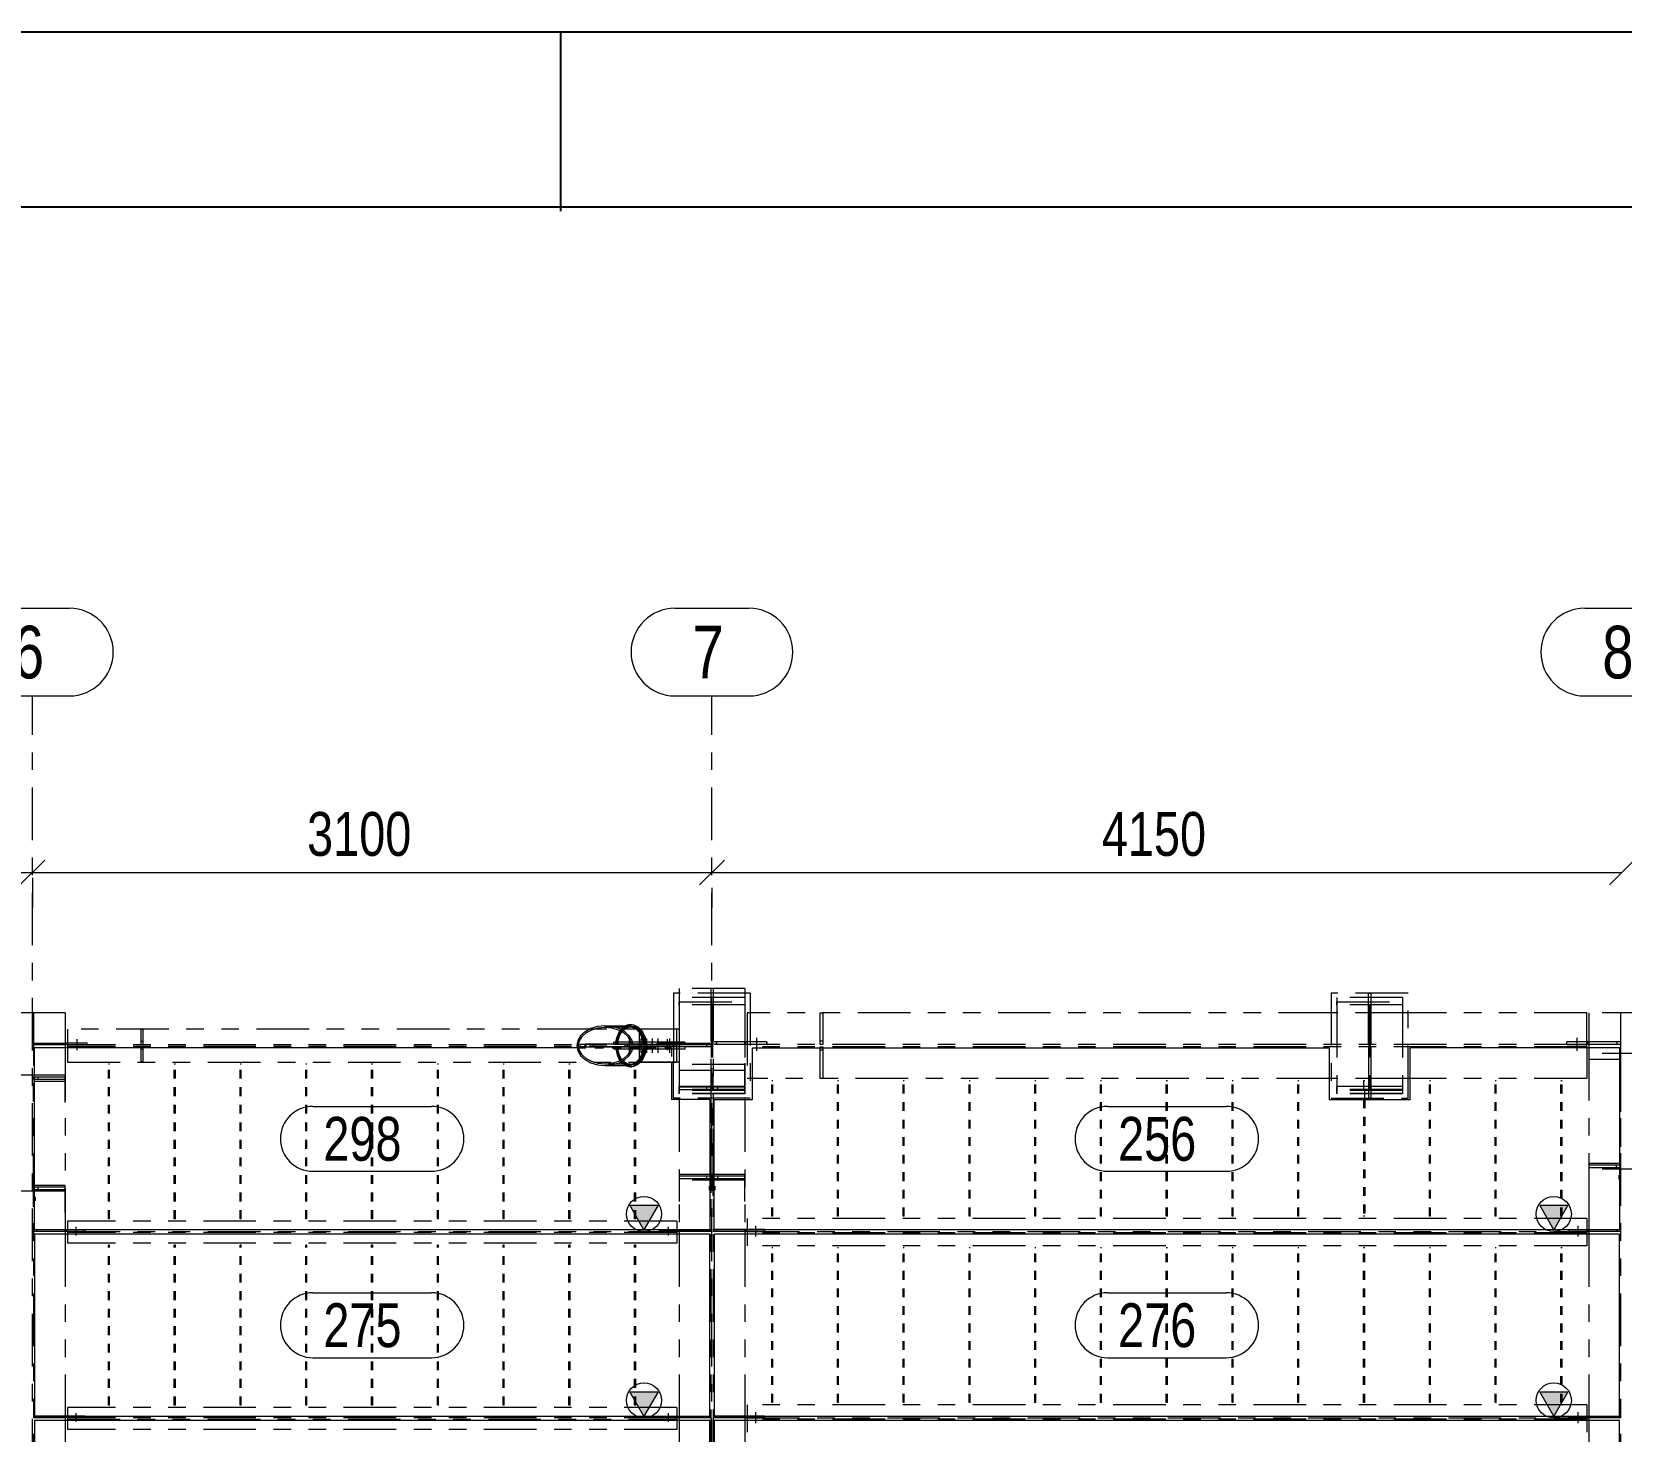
# Model space of a CAD drawing. Header units: millimetres. Extents: x 6786 to 7380, y -302 to 118.
# Drawn here: x 7052.7 to 7143.4, y 38.2 to 118 of the extents above; entities that cross this region are included whole.
import ezdxf

# ---------------------------------------------------------------- set-up
doc = ezdxf.new("R2010")
doc.units = ezdxf.units.MM
for name, pattern in [('XKITLINE00', [0]), ('XKITLINE02', [4, 2, -2]), ('XKITLINE03', [6, 3, -1, 1, -1]), ('XKITLINE04', [3, 0.5, -0.5, 0.5, -0.5, 0.5, -0.5]), ('XKITLINE05', [8, 3, -1, 1, -1, 1, -1])]:
    doc.linetypes.add(name, pattern=pattern)
for name, color, linetype, lineweight in [('Bolt', 7, 'Continuous', 0), ('Part', 2, 'Continuous', 0), ('PartMark', 3, 'Continuous', 0), ('S-GRID', 1, 'Continuous', 0), ('Z-DIMENSIONS', 1, 'Continuous', 0)]:
    doc.layers.add(name, color=color, linetype=linetype, lineweight=lineweight)
doc.styles.add('Arial', font='arial.ttf')

msp = doc.modelspace()

# ---------------------------------------------------------------- hatches: boundary and pattern name
at = {"layer": 'Part'}
for points in [[(7086.834, 51.12), (7088.434, 51.12), (7087.634, 49.72)], [(7138.709, 51.12), (7140.309, 51.12), (7139.509, 49.72)], [(7086.834, 40.495), (7088.434, 40.495), (7087.634, 39.095)], [(7138.709, 40.495), (7140.309, 40.495), (7139.509, 39.095)]]:
    msp.add_hatch(color=7, dxfattribs=at).paths.add_polyline_path(points, flags=17)

# ---------------------------------------------------------------- linework, layer by layer
at = {"color": 1, "linetype": 'XKITLINE00'}
msp.add_line((6785.843, 118.016), (7379.843, 118.016), dxfattribs=at)
at = {"color": 0, "linetype": 'XKITLINE00'}
for p, q in [((7082.865, 117.954), (7082.865, 107.792)), ((7369.843, 108.016), (6810.843, 108.016))]:
    msp.add_line(p, q, dxfattribs=at)
at = {"layer": 'Bolt', "color": 6, "linetype": 'XKITLINE02', "lineweight": 0}
for p, q in [((7055.321, 59.958), (7055.321, 60.583)), ((7055.321, 59.958), (7055.321, 60.583)), ((7055.321, 59.958), (7055.321, 60.583)), ((7088.946, 60.583), (7088.946, 59.958)), ((7088.946, 60.583), (7088.946, 59.958)), ((7088.946, 60.583), (7088.946, 59.958)), ((7094.071, 59.92), (7094.071, 60.67)), ((7094.071, 59.92), (7094.071, 60.67)), ((7094.071, 59.92), (7094.071, 60.67)), ((7094.071, 59.92), (7094.071, 60.67)), ((7140.821, 60.67), (7140.821, 59.92)), ((7140.821, 60.67), (7140.821, 59.92)), ((7140.821, 60.67), (7140.821, 59.92)), ((7140.821, 60.67), (7140.821, 59.92)), ((7055.259, 49.395), (7055.259, 49.895)), ((7055.259, 49.395), (7055.259, 49.895)), ((7089.009, 49.895), (7089.009, 49.395)), ((7089.009, 49.895), (7089.009, 49.395)), ((7094.009, 49.333), (7094.009, 49.958)), ((7094.009, 49.333), (7094.009, 49.958)), ((7140.884, 49.958), (7140.884, 49.333)), ((7140.884, 49.958), (7140.884, 49.333)), ((7055.259, 38.77), (7055.259, 39.27)), ((7055.259, 38.77), (7055.259, 39.27)), ((7089.009, 39.27), (7089.009, 38.77)), ((7089.009, 39.27), (7089.009, 38.77)), ((7094.009, 38.708), (7094.009, 39.333)), ((7094.009, 38.708), (7094.009, 39.333)), ((7140.884, 39.333), (7140.884, 38.708)), ((7140.884, 39.333), (7140.884, 38.708))]:
    msp.add_line(p, q, dxfattribs=at)
at = {"layer": 'Bolt', "color": 7, "linetype": 'XKITLINE02', "lineweight": 0}
for p, q in [((7086.792, 60.626), (7086.792, 59.814)), ((7087.45, 60.626), (7087.45, 59.814))]:
    msp.add_line(p, q, dxfattribs=at)
at = {"layer": 'Bolt', "color": 7, "linetype": 'XKITLINE00', "lineweight": 0}
for p, q in [((7087.773, 60.626), (7087.773, 59.814)), ((7088.107, 60.626), (7088.107, 59.814)), ((7088.43, 60.626), (7088.43, 59.814)), ((7089.087, 60.626), (7089.087, 59.814))]:
    msp.add_line(p, q, dxfattribs=at)
at = {"layer": 'Part', "color": 6, "linetype": 'XKITLINE05', "lineweight": 0}
for p, q in [((7093.384, 63.47), (7089.634, 63.47)), ((7089.634, 63.47), (7089.634, 63.22)), ((7091.44, 63.47), (7091.44, 24.47)), ((7091.577, 63.47), (7091.577, 24.47)), ((7093.384, 63.47), (7093.384, 63.22)), ((7093.696, 63.22), (7089.321, 63.22)), ((7089.321, 63.22), (7089.321, 61.158)), ((7089.634, 63.22), (7089.634, 57.22)), ((7093.384, 62.97), (7089.634, 62.97)), ((7089.634, 62.97), (7089.634, 62.72)), ((7089.634, 62.545), (7089.634, 62.72)), ((7089.634, 62.72), (7093.384, 62.72)), ((7089.634, 62.72), (7089.634, 62.545)), ((7093.384, 62.545), (7089.634, 62.545)), ((7089.634, 62.545), (7089.634, 60.42)), ((7091.546, 62.545), (7091.471, 62.545)), ((7091.471, 62.545), (7091.471, 57.662)), ((7091.546, 62.545), (7091.546, 57.662)), ((7093.384, 63.22), (7093.384, 57.22)), ((7093.384, 62.97), (7093.384, 62.72)), ((7093.384, 62.72), (7093.384, 62.545)), ((7093.384, 62.72), (7093.384, 62.545)), ((7093.384, 62.545), (7093.384, 57.895)), ((7093.696, 63.22), (7093.696, 57.22)), ((7126.821, 63.22), (7126.821, 57.22)), ((7131.196, 63.22), (7126.821, 63.22)), ((7130.884, 62.97), (7127.134, 62.97)), ((7127.134, 62.97), (7127.134, 62.72)), ((7127.134, 62.545), (7127.134, 62.72)), ((7127.134, 62.72), (7130.884, 62.72)), ((7127.134, 62.72), (7127.134, 62.545)), ((7130.884, 62.545), (7127.134, 62.545)), ((7127.134, 62.545), (7127.134, 57.895)), ((7128.934, 60.289), (7128.934, 63.22)), ((7128.934, 63.22), (7129.084, 63.22)), ((7129.046, 62.545), (7128.971, 62.545)), ((7128.971, 62.545), (7128.971, 57.662)), ((7129.046, 62.545), (7129.046, 57.662)), ((7129.084, 63.22), (7129.084, 60.289)), ((7130.884, 62.97), (7130.884, 62.72)), ((7130.884, 62.72), (7130.884, 62.545)), ((7130.884, 62.72), (7130.884, 62.545)), ((7130.884, 62.545), (7130.884, 57.895)), ((7131.196, 57.22), (7131.196, 63.22)), ((7054.634, 62.095), (7050.884, 62.095)), ((7052.827, 62.095), (7052.827, 12.095)), ((7054.634, 62.095), (7054.634, 60.095)), ((7093.509, 62.095), (7093.509, 58.345)), ((7093.696, 62.095), (7093.509, 62.095)), ((7126.821, 62.095), (7093.696, 62.095)), ((7097.684, 60.289), (7097.684, 62.095)), ((7097.684, 62.095), (7097.834, 62.095)), ((7097.834, 62.095), (7097.834, 60.289)), ((7131.196, 62.095), (7126.821, 62.095)), ((7129.084, 62.095), (7128.934, 62.095)), ((7141.384, 62.095), (7131.196, 62.095)), ((7141.384, 60.095), (7141.384, 62.095)), ((7145.259, 62.095), (7141.509, 62.095)), ((7141.509, 62.095), (7141.509, 60.095)), ((7143.315, 62.095), (7143.315, 24.47)), ((7054.759, 61.158), (7054.759, 60.095)), ((7084.536, 61.158), (7054.759, 61.158)), ((7058.959, 60.261), (7058.959, 61.158)), ((7058.959, 61.158), (7059.059, 61.158)), ((7059.059, 61.158), (7059.059, 60.261)), ((7084.017, 60.783), (7083.857, 60.511)), ((7083.96, 60.492), (7084.11, 60.745)), ((7084.272, 61.016), (7084.017, 60.783)), ((7084.11, 60.745), (7084.348, 60.963)), ((7084.604, 61.194), (7084.272, 61.016)), ((7084.348, 60.963), (7084.658, 61.129)), ((7089.509, 61.158), (7084.536, 61.158)), ((7084.991, 61.307), (7084.604, 61.194)), ((7084.658, 61.129), (7085.019, 61.234)), ((7085.407, 61.345), (7084.991, 61.307)), ((7085.019, 61.234), (7085.407, 61.27)), ((7085.407, 61.345), (7086.861, 61.345)), ((7085.822, 61.307), (7085.407, 61.345)), ((7085.407, 61.27), (7085.794, 61.234)), ((7086.861, 61.27), (7085.407, 61.27)), ((7085.794, 61.234), (7086.155, 61.129)), ((7086.209, 61.194), (7085.822, 61.307)), ((7086.042, 60.492), (7086.103, 60.741)), ((7086.095, 60.487), (7086.157, 60.741)), ((7086.099, 60.511), (7086.178, 60.783)), ((7086.204, 60.968), (7086.103, 60.741)), ((7086.224, 60.745), (7086.15, 60.492)), ((7086.155, 61.129), (7086.466, 60.963)), ((7086.157, 60.741), (7086.257, 60.968)), ((7086.178, 60.783), (7086.304, 61.016)), ((7086.337, 61.158), (7086.204, 60.968)), ((7086.541, 61.016), (7086.209, 61.194)), ((7086.341, 60.963), (7086.224, 60.745)), ((7086.257, 60.968), (7086.39, 61.158)), ((7086.304, 61.016), (7086.467, 61.194)), ((7086.496, 61.301), (7086.337, 61.158)), ((7086.382, 61.008), (7086.341, 60.963)), ((7086.493, 61.129), (7086.382, 61.008)), ((7086.39, 61.158), (7086.55, 61.301)), ((7086.466, 60.963), (7086.704, 60.745)), ((7086.467, 61.194), (7086.657, 61.307)), ((7086.671, 61.234), (7086.493, 61.129)), ((7086.496, 61.301), (7086.507, 61.307)), ((7086.584, 61.345), (7086.507, 61.307)), ((7086.796, 60.783), (7086.541, 61.016)), ((7086.55, 61.301), (7086.728, 61.39)), ((7086.674, 61.39), (7086.584, 61.345)), ((7086.657, 61.307), (7086.861, 61.345)), ((7086.861, 61.27), (7086.671, 61.234)), ((7086.861, 61.42), (7086.674, 61.39)), ((7086.704, 60.745), (7086.853, 60.492)), ((7086.728, 61.39), (7086.915, 61.42)), ((7086.957, 60.511), (7086.796, 60.783)), ((7086.861, 61.42), (7086.915, 61.42)), ((7087.049, 61.39), (7086.861, 61.42)), ((7086.861, 61.345), (7087.066, 61.307)), ((7087.052, 61.234), (7086.861, 61.27)), ((7086.915, 61.42), (7087.102, 61.39)), ((7087.226, 61.301), (7087.049, 61.39)), ((7087.229, 61.129), (7087.052, 61.234)), ((7087.066, 61.307), (7087.256, 61.194)), ((7087.102, 61.39), (7087.28, 61.301)), ((7087.386, 61.158), (7087.226, 61.301)), ((7087.382, 60.963), (7087.229, 61.129)), ((7087.256, 61.194), (7087.419, 61.016)), ((7087.28, 61.301), (7087.439, 61.158)), ((7087.499, 60.745), (7087.382, 60.963)), ((7087.384, 59.283), (7087.384, 61.158)), ((7087.384, 61.158), (7087.386, 61.158)), ((7087.44, 61.158), (7087.384, 61.158)), ((7087.519, 60.968), (7087.386, 61.158)), ((7087.419, 61.016), (7087.544, 60.783)), ((7087.439, 61.158), (7087.573, 60.968)), ((7089.634, 61.158), (7087.44, 61.158)), ((7087.572, 60.492), (7087.499, 60.745)), ((7087.619, 60.741), (7087.519, 60.968)), ((7087.544, 60.783), (7087.623, 60.511)), ((7087.573, 60.968), (7087.673, 60.741)), ((7087.682, 60.487), (7087.619, 60.741)), ((7087.673, 60.741), (7087.735, 60.487)), ((7089.321, 61.158), (7089.321, 59.283)), ((7089.509, 59.283), (7089.509, 61.158)), ((7089.634, 61.158), (7089.634, 60.42)), ((7052.827, 60.361), (7052.827, 60.261)), ((7052.827, 60.361), (7054.634, 60.361)), ((7054.634, 60.261), (7052.827, 60.261)), ((7053.015, 60.261), (7053.015, 60.361)), ((7053.015, 60.261), (7053.015, 60.361)), ((7054.637, 60.361), (7054.634, 60.361)), ((7054.634, 60.361), (7054.634, 60.261)), ((7054.634, 60.261), (7054.634, 60.361)), ((7054.634, 60.361), (7054.634, 60.261)), ((7054.634, 60.361), (7054.637, 60.361)), ((7054.759, 60.261), (7054.634, 60.261)), ((7054.634, 60.095), (7054.634, 49.72)), ((7054.759, 60.361), (7054.637, 60.361)), ((7054.696, 60.261), (7054.696, 60.361)), ((7054.696, 60.261), (7054.696, 60.361)), ((7055.884, 60.361), (7054.759, 60.361)), ((7089.509, 60.261), (7054.759, 60.261)), ((7055.884, 60.261), (7054.759, 60.261)), ((7089.509, 60.18), (7054.759, 60.18)), ((7054.759, 60.095), (7054.759, 59.283)), ((7055.884, 60.261), (7055.884, 60.361)), ((7055.884, 60.261), (7055.884, 60.361)), ((7059.059, 60.448), (7058.959, 60.448)), ((7059.059, 60.261), (7058.959, 60.261)), ((7058.959, 59.283), (7058.959, 60.18)), ((7058.959, 60.18), (7059.059, 60.18)), ((7059.059, 59.992), (7058.959, 59.992)), ((7059.059, 60.18), (7059.059, 59.283)), ((7083.857, 60.511), (7083.802, 60.22)), ((7083.802, 60.22), (7083.857, 59.929)), ((7083.857, 59.929), (7084.017, 59.658)), ((7083.909, 60.22), (7083.96, 60.492)), ((7083.96, 59.948), (7083.909, 60.22)), ((7084.11, 59.695), (7083.96, 59.948)), ((7083.983, 60.295), (7083.983, 60.145)), ((7084.332, 60.295), (7083.983, 60.295)), ((7084.332, 60.145), (7083.983, 60.145)), ((7084.272, 60.22), (7084.28, 60.308)), ((7084.28, 60.133), (7084.272, 60.22)), ((7084.333, 60.308), (7084.28, 60.308)), ((7084.333, 60.133), (7084.28, 60.133)), ((7084.333, 60.308), (7084.325, 60.22)), ((7084.325, 60.22), (7084.333, 60.133)), ((7088.991, 60.295), (7084.332, 60.295)), ((7087.635, 60.145), (7084.332, 60.145)), ((7086.133, 60.308), (7084.333, 60.308)), ((7086.133, 60.133), (7084.333, 60.133)), ((7084.762, 60.145), (7084.762, 60.295)), ((7087.74, 60.42), (7085.908, 60.42)), ((7085.908, 60.308), (7085.908, 60.42)), ((7085.908, 60.295), (7085.908, 60.308)), ((7088.099, 60.295), (7085.908, 60.295)), ((7085.908, 60.145), (7085.908, 60.133)), ((7088.099, 60.145), (7085.908, 60.145)), ((7085.908, 60.133), (7085.908, 60.02)), ((7087.74, 60.02), (7085.908, 60.02)), ((7086.027, 60.308), (7086.041, 60.487)), ((7086.133, 60.308), (7086.027, 60.308)), ((7086.027, 60.133), (7086.041, 59.953)), ((7086.133, 60.133), (7086.027, 60.133)), ((7086.041, 60.487), (7086.042, 60.492)), ((7086.041, 59.953), (7086.103, 59.7)), ((7086.08, 60.308), (7086.095, 60.487)), ((7086.095, 59.953), (7086.08, 60.133)), ((7086.081, 60.308), (7086.099, 60.511)), ((7086.099, 59.929), (7086.081, 60.133)), ((7086.157, 59.7), (7086.095, 59.953)), ((7086.178, 59.658), (7086.099, 59.929)), ((7086.15, 60.492), (7086.133, 60.308)), ((7086.888, 60.308), (7086.133, 60.308)), ((7086.133, 60.133), (7086.15, 59.948)), ((7086.888, 60.133), (7086.133, 60.133)), ((7086.15, 59.948), (7086.224, 59.695)), ((7086.853, 59.948), (7086.704, 59.695)), ((7089.08, 60.295), (7086.714, 60.295)), ((7086.714, 60.145), (7086.714, 60.295)), ((7089.08, 60.145), (7086.714, 60.145)), ((7086.796, 59.658), (7086.957, 59.929)), ((7086.8, 60.145), (7086.8, 60.295)), ((7086.853, 60.492), (7086.888, 60.308)), ((7086.888, 60.133), (7086.853, 59.948)), ((7087.642, 60.308), (7086.888, 60.308)), ((7087.642, 60.308), (7086.888, 60.308)), ((7087.642, 60.133), (7086.888, 60.133)), ((7087.642, 60.133), (7086.888, 60.133)), ((7086.995, 60.308), (7086.957, 60.511)), ((7086.957, 59.929), (7086.995, 60.133)), ((7087.384, 60.145), (7087.384, 60.295)), ((7087.499, 59.695), (7087.572, 59.948)), ((7087.623, 59.929), (7087.544, 59.658)), ((7087.589, 60.308), (7087.572, 60.492)), ((7087.572, 59.948), (7087.589, 60.133)), ((7087.619, 59.7), (7087.682, 59.953)), ((7087.623, 60.511), (7087.642, 60.308)), ((7087.642, 60.133), (7087.623, 59.929)), ((7087.635, 60.295), (7087.635, 60.145)), ((7088.991, 60.145), (7087.635, 60.145)), ((7087.749, 60.308), (7087.642, 60.308)), ((7087.749, 60.133), (7087.642, 60.133)), ((7087.735, 59.953), (7087.673, 59.7)), ((7087.696, 60.308), (7087.682, 60.487)), ((7087.682, 59.953), (7087.696, 60.133)), ((7087.735, 60.487), (7087.749, 60.308)), ((7087.749, 60.133), (7087.735, 59.953)), ((7089.971, 60.42), (7087.74, 60.42)), ((7089.971, 60.02), (7087.74, 60.02)), ((7087.78, 60.295), (7087.78, 60.42)), ((7087.78, 60.02), (7087.78, 60.145)), ((7088.099, 60.295), (7088.099, 60.42)), ((7089.08, 60.295), (7088.099, 60.295)), ((7089.08, 60.145), (7088.099, 60.145)), ((7088.099, 60.02), (7088.099, 60.145)), ((7088.384, 60.361), (7091.44, 60.361)), ((7088.384, 60.361), (7088.384, 60.261)), ((7088.384, 60.261), (7088.384, 60.361)), ((7091.44, 60.261), (7088.384, 60.261)), ((7088.991, 60.145), (7088.991, 60.295)), ((7089.971, 60.295), (7089.08, 60.295)), ((7091.471, 60.295), (7089.08, 60.295)), ((7089.971, 60.145), (7089.08, 60.145)), ((7091.471, 60.145), (7089.08, 60.145)), ((7089.255, 60.295), (7089.255, 60.145)), ((7089.571, 60.261), (7089.571, 60.361)), ((7089.571, 60.261), (7089.571, 60.361)), ((7089.634, 60.42), (7089.634, 60.02)), ((7089.634, 60.42), (7089.634, 60.02)), ((7089.634, 60.361), (7089.634, 60.261)), ((7089.634, 60.261), (7089.634, 60.361)), ((7089.634, 60.361), (7089.634, 60.261)), ((7089.634, 60.02), (7089.634, 57.895)), ((7089.634, 60.02), (7089.634, 59.283)), ((7089.971, 60.42), (7089.971, 60.295)), ((7089.971, 60.145), (7089.971, 60.02)), ((7091.221, 60.145), (7091.221, 60.295)), ((7091.252, 60.261), (7091.252, 60.361)), ((7091.252, 60.361), (7091.252, 60.261)), ((7091.44, 60.361), (7091.44, 60.261)), ((7091.471, 60.295), (7091.471, 60.145)), ((7091.577, 60.289), (7091.577, 60.439)), ((7094.634, 60.439), (7091.577, 60.439)), ((7094.634, 60.289), (7091.577, 60.289)), ((7091.765, 60.289), (7091.765, 60.439)), ((7091.765, 60.439), (7091.765, 60.289)), ((7093.384, 60.439), (7093.384, 60.289)), ((7093.384, 60.289), (7093.384, 60.439)), ((7093.384, 60.439), (7093.384, 60.289)), ((7093.446, 60.289), (7093.446, 60.439)), ((7093.446, 60.289), (7093.446, 60.439)), ((7141.384, 60.289), (7093.509, 60.289)), ((7141.384, 60.151), (7093.509, 60.151)), ((7094.634, 60.439), (7094.634, 60.289)), ((7094.634, 60.289), (7094.634, 60.439)), ((7097.834, 60.476), (7097.684, 60.476)), ((7097.834, 60.289), (7097.684, 60.289)), ((7097.684, 58.345), (7097.684, 60.151)), ((7097.684, 60.151), (7097.834, 60.151)), ((7097.834, 59.964), (7097.684, 59.964)), ((7097.834, 60.151), (7097.834, 58.345)), ((7129.084, 60.539), (7128.934, 60.539)), ((7128.934, 60.289), (7129.084, 60.289)), ((7128.934, 60.151), (7128.934, 57.22)), ((7128.934, 60.151), (7129.084, 60.151)), ((7129.084, 59.901), (7128.934, 59.901)), ((7129.084, 60.151), (7129.084, 57.22)), ((7141.384, 60.439), (7140.259, 60.439)), ((7140.259, 60.289), (7140.259, 60.439)), ((7140.259, 60.289), (7140.259, 60.439)), ((7140.259, 60.289), (7141.384, 60.289)), ((7141.509, 60.439), (7141.384, 60.439)), ((7141.466, 60.289), (7141.384, 60.289)), ((7141.384, 60.095), (7141.384, 58.345)), ((7141.446, 60.289), (7141.446, 60.439)), ((7141.446, 60.289), (7141.446, 60.439)), ((7141.497, 60.289), (7141.466, 60.289)), ((7141.509, 60.289), (7141.466, 60.289)), ((7141.506, 60.289), (7141.497, 60.289)), ((7141.509, 60.289), (7141.506, 60.289)), ((7143.315, 60.439), (7141.509, 60.439)), ((7141.509, 60.289), (7141.509, 60.439)), ((7141.509, 60.439), (7141.509, 60.289)), ((7141.509, 60.439), (7141.509, 60.289)), ((7143.315, 60.289), (7141.509, 60.289)), ((7141.509, 60.095), (7141.509, 49.72)), ((7143.127, 60.289), (7143.127, 60.439)), ((7143.127, 60.289), (7143.127, 60.439)), ((7143.315, 60.439), (7143.315, 60.289)), ((7054.759, 59.283), (7089.509, 59.283)), ((7059.059, 59.283), (7058.959, 59.283)), ((7084.017, 59.658), (7084.272, 59.425)), ((7084.348, 59.478), (7084.11, 59.695)), ((7084.272, 59.425), (7084.604, 59.246)), ((7084.658, 59.311), (7084.348, 59.478)), ((7084.604, 59.246), (7084.991, 59.134)), ((7085.019, 59.206), (7084.658, 59.311)), ((7084.991, 59.134), (7085.407, 59.095)), ((7085.407, 59.17), (7085.019, 59.206)), ((7085.794, 59.206), (7085.407, 59.17)), ((7086.861, 59.17), (7085.407, 59.17)), ((7085.407, 59.095), (7085.822, 59.134)), ((7085.407, 59.095), (7086.861, 59.095)), ((7086.155, 59.311), (7085.794, 59.206)), ((7085.822, 59.134), (7086.209, 59.246)), ((7086.103, 59.7), (7086.204, 59.472)), ((7086.466, 59.478), (7086.155, 59.311)), ((7086.257, 59.472), (7086.157, 59.7)), ((7086.304, 59.425), (7086.178, 59.658)), ((7086.204, 59.472), (7086.337, 59.282)), ((7086.209, 59.246), (7086.541, 59.425)), ((7086.224, 59.695), (7086.341, 59.478)), ((7086.39, 59.282), (7086.257, 59.472)), ((7086.467, 59.246), (7086.304, 59.425)), ((7086.337, 59.282), (7086.496, 59.139)), ((7086.341, 59.478), (7086.382, 59.433)), ((7086.382, 59.433), (7086.493, 59.311)), ((7086.55, 59.139), (7086.39, 59.282)), ((7086.704, 59.695), (7086.466, 59.478)), ((7086.657, 59.134), (7086.467, 59.246)), ((7086.493, 59.311), (7086.671, 59.206)), ((7086.496, 59.139), (7086.507, 59.134)), ((7086.584, 59.095), (7086.507, 59.134)), ((7086.541, 59.425), (7086.796, 59.658)), ((7086.728, 59.05), (7086.55, 59.139)), ((7086.674, 59.05), (7086.584, 59.095)), ((7086.861, 59.095), (7086.657, 59.134)), ((7086.671, 59.206), (7086.861, 59.17)), ((7086.674, 59.05), (7086.861, 59.02)), ((7086.915, 59.02), (7086.728, 59.05)), ((7086.861, 59.17), (7087.052, 59.206)), ((7087.066, 59.134), (7086.861, 59.095)), ((7086.861, 59.02), (7087.049, 59.05)), ((7086.861, 59.02), (7086.915, 59.02)), ((7087.102, 59.05), (7086.915, 59.02)), ((7087.049, 59.05), (7087.226, 59.139)), ((7087.052, 59.206), (7087.229, 59.311)), ((7087.256, 59.246), (7087.066, 59.134)), ((7087.28, 59.139), (7087.102, 59.05)), ((7087.226, 59.139), (7087.386, 59.282)), ((7087.229, 59.311), (7087.382, 59.478)), ((7087.419, 59.425), (7087.256, 59.246)), ((7087.439, 59.282), (7087.28, 59.139)), ((7087.382, 59.478), (7087.499, 59.695)), ((7087.44, 59.283), (7087.384, 59.283)), ((7087.386, 59.282), (7087.519, 59.472)), ((7087.544, 59.658), (7087.419, 59.425)), ((7087.573, 59.472), (7087.439, 59.282)), ((7089.634, 59.283), (7087.44, 59.283)), ((7087.519, 59.472), (7087.619, 59.7)), ((7087.673, 59.7), (7087.573, 59.472)), ((7089.321, 57.22), (7089.321, 59.283)), ((7093.384, 59.155), (7089.634, 59.155)), ((7089.634, 59.155), (7089.634, 57.605)), ((7093.384, 57.605), (7093.384, 59.155)), ((7145.259, 59.78), (7141.509, 59.78)), ((7141.509, 59.78), (7141.509, 58.23)), ((7141.509, 59.449), (7143.321, 59.449)), ((7143.321, 59.449), (7143.321, 52.285)), ((7054.634, 58.53), (7050.884, 58.53)), ((7052.821, 51.035), (7052.821, 58.199)), ((7052.821, 58.199), (7054.634, 58.199)), ((7054.634, 58.427), (7052.827, 58.427)), ((7052.827, 58.427), (7052.827, 58.302)), ((7052.827, 58.302), (7054.634, 58.302)), ((7053.077, 58.427), (7053.077, 58.302)), ((7054.634, 56.98), (7054.634, 58.53)), ((7054.634, 58.302), (7054.634, 58.427)), ((7089.634, 58.824), (7091.446, 58.824)), ((7091.446, 58.824), (7091.446, 51.66)), ((7091.571, 51.66), (7091.571, 58.824)), ((7091.571, 58.824), (7093.384, 58.824)), ((7093.696, 58.345), (7093.509, 58.345)), ((7093.821, 58.345), (7093.696, 58.345)), ((7126.696, 58.345), (7093.821, 58.345)), ((7097.834, 58.345), (7097.684, 58.345)), ((7126.821, 58.345), (7126.696, 58.345)), ((7131.196, 58.345), (7126.821, 58.345)), ((7129.084, 58.345), (7128.934, 58.345)), ((7131.321, 58.345), (7131.196, 58.345)), ((7141.384, 58.345), (7131.321, 58.345)), ((7093.696, 57.22), (7089.321, 57.22)), ((7091.471, 57.895), (7089.634, 57.895)), ((7089.634, 57.486), (7089.634, 57.895)), ((7089.634, 57.895), (7089.634, 57.486)), ((7091.44, 57.845), (7089.634, 57.845)), ((7089.634, 57.845), (7089.634, 57.72)), ((7093.384, 57.72), (7089.634, 57.72)), ((7089.634, 57.72), (7091.44, 57.72)), ((7093.384, 57.662), (7089.634, 57.662)), ((7093.384, 57.486), (7089.634, 57.486)), ((7089.634, 57.47), (7089.634, 57.486)), ((7093.384, 57.47), (7089.634, 57.47)), ((7089.634, 57.22), (7089.634, 57.158)), ((7089.634, 57.158), (7089.634, 49.72)), ((7091.19, 57.845), (7091.19, 57.72)), ((7091.44, 57.72), (7091.44, 57.845)), ((7091.546, 57.895), (7091.471, 57.895)), ((7091.471, 57.895), (7091.546, 57.895)), ((7091.546, 57.662), (7091.471, 57.662)), ((7093.384, 57.895), (7091.546, 57.895)), ((7093.384, 57.845), (7091.577, 57.845)), ((7091.577, 57.845), (7091.577, 57.72)), ((7091.577, 57.72), (7093.384, 57.72)), ((7091.827, 57.845), (7091.827, 57.72)), ((7093.384, 57.895), (7093.384, 57.486)), ((7093.384, 57.895), (7093.384, 57.486)), ((7093.384, 57.72), (7093.384, 57.845)), ((7093.384, 57.486), (7093.384, 57.47)), ((7093.384, 57.22), (7093.384, 57.158)), ((7093.384, 57.158), (7093.384, 49.72)), ((7126.821, 57.22), (7131.196, 57.22)), ((7128.971, 57.895), (7127.134, 57.895)), ((7127.134, 57.486), (7127.134, 57.895)), ((7127.134, 57.895), (7127.134, 57.486)), ((7130.884, 57.72), (7127.134, 57.72)), ((7130.884, 57.662), (7127.134, 57.662)), ((7130.884, 57.486), (7127.134, 57.486)), ((7127.134, 57.47), (7127.134, 57.486)), ((7130.884, 57.47), (7127.134, 57.47)), ((7129.084, 57.22), (7128.934, 57.22)), ((7129.046, 57.895), (7128.971, 57.895)), ((7128.971, 57.895), (7129.046, 57.895)), ((7129.046, 57.662), (7128.971, 57.662)), ((7130.884, 57.895), (7129.046, 57.895)), ((7130.884, 57.895), (7130.884, 57.486)), ((7130.884, 57.895), (7130.884, 57.486)), ((7130.884, 57.486), (7130.884, 57.47)), ((7143.321, 53.505), (7141.509, 53.505)), ((7141.509, 53.505), (7141.509, 51.955)), ((7091.446, 52.88), (7089.634, 52.88)), ((7089.634, 52.88), (7089.634, 51.33)), ((7091.44, 52.777), (7089.634, 52.777)), ((7089.634, 52.777), (7089.634, 52.652)), ((7089.634, 52.652), (7091.44, 52.652)), ((7091.19, 52.777), (7091.19, 52.652)), ((7091.44, 52.652), (7091.44, 52.777)), ((7093.384, 52.88), (7091.571, 52.88)), ((7093.384, 52.777), (7091.577, 52.777)), ((7091.577, 52.777), (7091.577, 52.652)), ((7091.577, 52.652), (7093.384, 52.652)), ((7091.827, 52.777), (7091.827, 52.652)), ((7093.384, 51.33), (7093.384, 52.88)), ((7093.384, 52.652), (7093.384, 52.777)), ((7143.315, 53.402), (7141.509, 53.402)), ((7141.509, 53.402), (7141.509, 53.277)), ((7141.509, 53.277), (7143.315, 53.277)), ((7145.259, 53.174), (7141.509, 53.174)), ((7143.065, 53.402), (7143.065, 53.277)), ((7143.221, 52.844), (7143.221, 52.615)), ((7143.321, 52.77), (7143.221, 52.77)), ((7143.315, 53.277), (7143.315, 53.402)), ((7143.321, 52.844), (7143.321, 52.615)), ((7054.634, 51.924), (7050.884, 51.924)), ((7054.634, 52.255), (7052.821, 52.255)), ((7054.634, 52.152), (7052.827, 52.152)), ((7052.827, 52.152), (7052.827, 52.027)), ((7052.827, 52.027), (7054.634, 52.027)), ((7053.077, 52.152), (7053.077, 52.027)), ((7054.634, 50.705), (7054.634, 52.255)), ((7054.634, 52.027), (7054.634, 52.152)), ((7093.384, 52.549), (7089.634, 52.549)), ((7091.346, 52.219), (7091.346, 51.99)), ((7091.446, 52.145), (7091.346, 52.145)), ((7091.446, 52.219), (7091.446, 51.99)), ((7091.571, 52.219), (7091.571, 51.99)), ((7091.671, 52.145), (7091.571, 52.145)), ((7091.671, 52.219), (7091.671, 51.99)), ((7052.821, 51.594), (7052.821, 51.365)), ((7052.921, 51.52), (7052.821, 51.52)), ((7052.921, 51.594), (7052.921, 51.365)), ((7054.759, 50.22), (7054.759, 49.63)), ((7089.509, 50.22), (7054.759, 50.22)), ((7089.509, 50.22), (7089.509, 49.63)), ((7093.509, 50.376), (7093.509, 49.633)), ((7141.384, 50.376), (7093.509, 50.376)), ((7141.384, 50.376), (7141.384, 49.633)), ((7052.827, 49.73), (7052.827, 49.63)), ((7055.759, 49.73), (7052.827, 49.73)), ((7054.634, 49.63), (7052.827, 49.63)), ((7053.015, 49.63), (7053.015, 49.73)), ((7053.015, 49.63), (7053.015, 49.73)), ((7054.634, 49.73), (7054.634, 49.63)), ((7054.634, 49.63), (7054.634, 49.73)), ((7054.634, 49.73), (7054.634, 49.63)), ((7054.634, 49.72), (7054.634, 49.47)), ((7054.637, 49.63), (7054.634, 49.63)), ((7054.637, 49.63), (7054.634, 49.63)), ((7054.634, 49.47), (7054.634, 39.095)), ((7054.759, 49.63), (7054.637, 49.63)), ((7054.696, 49.73), (7054.696, 49.63)), ((7054.696, 49.63), (7054.696, 49.72)), ((7054.759, 49.72), (7054.759, 49.47)), ((7054.759, 49.63), (7089.509, 49.63)), ((7055.759, 49.63), (7054.759, 49.63)), ((7089.509, 49.561), (7054.759, 49.561)), ((7054.759, 49.47), (7054.759, 48.97)), ((7089.509, 48.97), (7054.759, 48.97)), ((7055.759, 49.73), (7055.759, 49.63)), ((7055.759, 49.63), (7055.759, 49.73)), ((7088.509, 49.73), (7091.44, 49.73)), ((7088.509, 49.63), (7088.509, 49.73)), ((7088.509, 49.63), (7088.509, 49.73)), ((7089.509, 49.63), (7088.509, 49.63)), ((7089.509, 49.72), (7089.509, 49.47)), ((7089.591, 49.63), (7089.509, 49.63)), ((7089.509, 49.47), (7089.509, 48.97)), ((7089.571, 49.73), (7089.571, 49.72)), ((7089.571, 49.72), (7089.571, 49.63)), ((7089.622, 49.63), (7089.591, 49.63)), ((7089.634, 49.63), (7089.591, 49.63)), ((7089.631, 49.63), (7089.622, 49.63)), ((7089.634, 49.63), (7089.631, 49.63)), ((7089.634, 49.63), (7089.634, 49.73)), ((7089.634, 49.73), (7089.634, 49.63)), ((7089.634, 49.73), (7089.634, 49.63)), ((7089.634, 49.72), (7089.634, 49.47)), ((7091.44, 49.63), (7089.634, 49.63)), ((7089.634, 49.47), (7089.634, 39.095)), ((7091.252, 49.63), (7091.252, 49.73)), ((7091.252, 49.63), (7091.252, 49.73)), ((7091.44, 49.73), (7091.44, 49.63)), ((7091.577, 49.733), (7091.577, 49.633)), ((7094.509, 49.733), (7091.577, 49.733)), ((7093.427, 49.633), (7091.577, 49.633)), ((7091.765, 49.633), (7091.765, 49.733)), ((7091.765, 49.633), (7091.765, 49.733)), ((7093.384, 49.733), (7093.384, 49.633)), ((7093.384, 49.633), (7093.384, 49.733)), ((7093.384, 49.733), (7093.384, 49.633)), ((7093.384, 49.633), (7093.384, 49.733)), ((7093.384, 49.72), (7093.384, 49.47)), ((7093.446, 49.633), (7093.384, 49.633)), ((7093.384, 49.47), (7093.384, 39.095)), ((7093.446, 49.733), (7093.446, 49.72)), ((7093.446, 49.72), (7093.446, 49.633)), ((7093.509, 49.633), (7093.446, 49.633)), ((7093.509, 49.72), (7093.509, 49.47)), ((7093.509, 49.633), (7141.384, 49.633)), ((7094.509, 49.633), (7093.509, 49.633)), ((7141.384, 49.558), (7093.509, 49.558)), ((7093.509, 49.47), (7093.509, 48.814)), ((7094.509, 49.733), (7094.509, 49.633)), ((7094.509, 49.633), (7094.509, 49.733)), ((7140.384, 49.733), (7143.315, 49.733)), ((7140.384, 49.733), (7140.384, 49.633)), ((7140.384, 49.633), (7140.384, 49.733)), ((7141.384, 49.633), (7140.384, 49.633)), ((7141.384, 49.72), (7141.384, 49.47)), ((7141.466, 49.633), (7141.384, 49.633)), ((7141.384, 49.47), (7141.384, 48.814)), ((7141.446, 49.733), (7141.446, 49.633)), ((7141.446, 49.72), (7141.446, 49.633)), ((7141.466, 49.633), (7141.497, 49.633)), ((7141.506, 49.633), (7141.497, 49.633)), ((7141.497, 49.633), (7141.506, 49.633)), ((7141.509, 49.633), (7141.506, 49.633)), ((7141.509, 49.633), (7141.509, 49.733)), ((7141.509, 49.733), (7141.509, 49.633)), ((7141.509, 49.733), (7141.509, 49.633)), ((7141.509, 49.633), (7141.509, 49.733)), ((7141.509, 49.72), (7141.509, 49.47)), ((7143.315, 49.633), (7141.509, 49.633)), ((7141.509, 49.47), (7141.509, 39.095)), ((7143.127, 49.633), (7143.127, 49.733)), ((7143.127, 49.633), (7143.127, 49.733)), ((7143.315, 49.733), (7143.315, 49.633)), ((7141.384, 48.814), (7093.509, 48.814)), ((7052.827, 39.105), (7052.827, 39.005)), ((7055.759, 39.105), (7052.827, 39.105)), ((7054.634, 39.005), (7052.827, 39.005)), ((7053.015, 39.005), (7053.015, 39.105)), ((7053.015, 39.005), (7053.015, 39.105)), ((7054.634, 39.105), (7054.634, 39.005)), ((7054.634, 39.005), (7054.634, 39.105)), ((7054.634, 39.105), (7054.634, 39.005)), ((7054.634, 39.095), (7054.634, 38.845)), ((7054.637, 39.005), (7054.634, 39.005)), ((7054.637, 39.005), (7054.634, 39.005)), ((7054.759, 39.005), (7054.637, 39.005)), ((7054.696, 39.105), (7054.696, 39.005)), ((7054.696, 39.005), (7054.696, 39.095)), ((7089.509, 39.595), (7054.759, 39.595)), ((7054.759, 39.595), (7054.759, 39.095)), ((7054.759, 39.095), (7054.759, 38.845)), ((7089.509, 39.005), (7054.759, 39.005)), ((7055.759, 39.005), (7054.759, 39.005)), ((7055.759, 39.105), (7055.759, 39.005)), ((7055.759, 39.005), (7055.759, 39.105)), ((7088.509, 39.105), (7091.44, 39.105)), ((7088.509, 39.005), (7088.509, 39.105)), ((7088.509, 39.005), (7088.509, 39.105)), ((7089.509, 39.005), (7088.509, 39.005)), ((7089.509, 39.595), (7089.509, 39.095)), ((7089.509, 39.095), (7089.509, 38.845)), ((7089.591, 39.005), (7089.509, 39.005)), ((7089.571, 39.105), (7089.571, 39.095)), ((7089.571, 39.095), (7089.571, 39.005)), ((7089.622, 39.005), (7089.591, 39.005)), ((7089.634, 39.005), (7089.591, 39.005)), ((7089.631, 39.005), (7089.622, 39.005)), ((7089.634, 39.005), (7089.631, 39.005)), ((7089.634, 39.005), (7089.634, 39.105)), ((7089.634, 39.105), (7089.634, 39.005)), ((7089.634, 39.105), (7089.634, 39.005)), ((7089.634, 39.095), (7089.634, 38.845)), ((7091.44, 39.005), (7089.634, 39.005)), ((7091.252, 39.005), (7091.252, 39.105)), ((7091.252, 39.005), (7091.252, 39.105)), ((7091.44, 39.105), (7091.44, 39.005)), ((7091.577, 39.108), (7091.577, 39.008)), ((7094.509, 39.108), (7091.577, 39.108)), ((7093.427, 39.008), (7091.577, 39.008)), ((7091.765, 39.008), (7091.765, 39.108)), ((7091.765, 39.008), (7091.765, 39.108)), ((7093.384, 39.108), (7093.384, 39.008)), ((7093.384, 39.008), (7093.384, 39.108)), ((7093.384, 39.108), (7093.384, 39.008)), ((7093.384, 39.008), (7093.384, 39.108)), ((7093.384, 39.095), (7093.384, 38.845)), ((7093.446, 39.008), (7093.384, 39.008)), ((7093.446, 39.108), (7093.446, 39.095)), ((7093.446, 39.095), (7093.446, 39.008)), ((7093.509, 39.008), (7093.446, 39.008)), ((7093.509, 39.751), (7093.509, 39.008)), ((7141.384, 39.751), (7093.509, 39.751)), ((7093.509, 39.095), (7093.509, 38.845)), ((7093.509, 39.008), (7141.384, 39.008)), ((7094.509, 39.008), (7093.509, 39.008)), ((7094.509, 39.108), (7094.509, 39.008)), ((7094.509, 39.008), (7094.509, 39.108)), ((7140.384, 39.108), (7143.315, 39.108)), ((7140.384, 39.108), (7140.384, 39.008)), ((7140.384, 39.008), (7140.384, 39.108)), ((7141.384, 39.008), (7140.384, 39.008)), ((7141.384, 39.751), (7141.384, 39.008)), ((7141.384, 39.095), (7141.384, 38.845)), ((7141.466, 39.008), (7141.384, 39.008)), ((7141.446, 39.108), (7141.446, 39.008)), ((7141.446, 39.095), (7141.446, 39.008)), ((7141.466, 39.008), (7141.497, 39.008)), ((7141.506, 39.008), (7141.497, 39.008)), ((7141.497, 39.008), (7141.506, 39.008)), ((7141.509, 39.008), (7141.506, 39.008)), ((7141.509, 39.008), (7141.509, 39.108)), ((7141.509, 39.108), (7141.509, 39.008)), ((7141.509, 39.108), (7141.509, 39.008)), ((7141.509, 39.008), (7141.509, 39.108)), ((7141.509, 39.095), (7141.509, 38.845)), ((7143.315, 39.008), (7141.509, 39.008)), ((7143.127, 39.008), (7143.127, 39.108)), ((7143.127, 39.008), (7143.127, 39.108)), ((7143.315, 39.108), (7143.315, 39.008)), ((7054.634, 38.845), (7054.634, 26.595)), ((7054.759, 38.936), (7089.509, 38.936)), ((7054.759, 38.845), (7054.759, 38.345)), ((7089.509, 38.345), (7054.759, 38.345)), ((7089.509, 38.845), (7089.509, 38.345)), ((7089.634, 38.845), (7089.634, 26.595)), ((7093.384, 38.845), (7093.384, 26.595)), ((7141.384, 38.933), (7093.509, 38.933)), ((7093.509, 38.845), (7093.509, 38.189)), ((7141.384, 38.845), (7141.384, 38.189)), ((7141.509, 38.845), (7141.509, 26.595))]:
    msp.add_line(p, q, dxfattribs=at)
at = {"layer": 'Part', "color": 7, "linetype": 'XKITLINE00', "lineweight": 0}
for p, q in [((7083.826, 60.095), (7052.884, 60.095)), ((7052.884, 49.72), (7052.884, 60.095)), ((7093.821, 57.158), (7093.821, 60.095)), ((7093.821, 60.095), (7126.696, 60.095)), ((7126.696, 60.095), (7126.696, 57.158)), ((7143.259, 60.095), (7131.321, 60.095)), ((7131.321, 57.158), (7131.321, 60.095)), ((7143.259, 60.095), (7143.259, 49.72)), ((7089.196, 59.283), (7089.196, 57.158)), ((7091.384, 57.158), (7089.196, 57.158)), ((7091.384, 57.158), (7091.384, 49.72)), ((7091.634, 49.72), (7091.634, 57.158)), ((7091.634, 57.158), (7093.821, 57.158)), ((7126.696, 57.158), (7131.321, 57.158)), ((7128.665, 57.22), (7128.665, 57.158)), ((7128.727, 57.22), (7128.727, 57.158)), ((7087.634, 49.72), (7086.834, 51.12)), ((7086.834, 51.12), (7088.434, 51.12)), ((7088.434, 51.12), (7087.634, 49.72)), ((7139.509, 49.72), (7138.709, 51.12)), ((7138.709, 51.12), (7140.309, 51.12)), ((7140.309, 51.12), (7139.509, 49.72)), ((7091.384, 49.72), (7052.884, 49.72)), ((7091.384, 49.47), (7052.884, 49.47)), ((7052.884, 49.47), (7052.884, 39.095)), ((7091.384, 39.095), (7091.384, 49.47)), ((7143.259, 49.72), (7091.634, 49.72)), ((7143.259, 49.47), (7091.634, 49.47)), ((7091.634, 49.47), (7091.634, 39.095)), ((7143.259, 39.095), (7143.259, 49.47)), ((7087.634, 39.095), (7086.834, 40.495)), ((7086.834, 40.495), (7088.434, 40.495)), ((7088.434, 40.495), (7087.634, 39.095)), ((7139.509, 39.095), (7138.709, 40.495)), ((7138.709, 40.495), (7140.309, 40.495)), ((7140.309, 40.495), (7139.509, 39.095)), ((7052.884, 39.095), (7091.384, 39.095)), ((7091.634, 39.095), (7143.259, 39.095)), ((7091.384, 38.845), (7052.884, 38.845)), ((7052.884, 38.845), (7052.884, 26.595)), ((7091.384, 26.595), (7091.384, 38.845)), ((7143.259, 38.845), (7091.634, 38.845)), ((7091.634, 38.845), (7091.634, 26.595)), ((7143.259, 26.595), (7143.259, 38.845))]:
    msp.add_line(p, q, dxfattribs=at)
at = {"layer": 'Part', "color": 2, "linetype": 'XKITLINE04', "lineweight": 0}
for p, q in [((7083.826, 60.095), (7089.196, 60.095)), ((7089.196, 60.095), (7089.196, 59.283)), ((7057.102, 50.345), (7057.102, 59.158)), ((7057.165, 59.158), (7057.102, 59.158)), ((7057.165, 50.345), (7057.165, 59.158)), ((7060.852, 50.345), (7060.852, 59.158)), ((7060.915, 59.158), (7060.852, 59.158)), ((7060.915, 50.345), (7060.915, 59.158)), ((7064.602, 50.345), (7064.602, 59.158)), ((7064.665, 59.158), (7064.602, 59.158)), ((7064.665, 50.345), (7064.665, 59.158)), ((7068.352, 50.345), (7068.352, 59.158)), ((7068.415, 59.158), (7068.352, 59.158)), ((7068.415, 50.345), (7068.415, 59.158)), ((7072.102, 50.345), (7072.102, 59.158)), ((7072.165, 59.158), (7072.102, 59.158)), ((7072.165, 50.345), (7072.165, 59.158)), ((7075.852, 50.345), (7075.852, 59.158)), ((7075.915, 59.158), (7075.852, 59.158)), ((7075.915, 50.345), (7075.915, 59.158)), ((7079.602, 50.345), (7079.602, 59.158)), ((7079.665, 59.158), (7079.602, 59.158)), ((7079.665, 50.345), (7079.665, 59.158)), ((7083.352, 50.345), (7083.352, 59.158)), ((7083.415, 59.158), (7083.352, 59.158)), ((7083.415, 50.345), (7083.415, 59.158)), ((7087.102, 50.345), (7087.102, 59.158)), ((7087.165, 59.158), (7087.102, 59.158)), ((7087.165, 50.345), (7087.165, 59.158)), ((7094.915, 50.501), (7094.915, 58.22)), ((7094.977, 58.22), (7094.915, 58.22)), ((7094.977, 50.501), (7094.977, 58.22)), ((7098.665, 50.501), (7098.665, 58.22)), ((7098.727, 58.22), (7098.665, 58.22)), ((7098.727, 50.501), (7098.727, 58.22)), ((7102.415, 50.501), (7102.415, 58.22)), ((7102.477, 58.22), (7102.415, 58.22)), ((7102.477, 50.501), (7102.477, 58.22)), ((7106.165, 50.501), (7106.165, 58.22)), ((7106.227, 58.22), (7106.165, 58.22)), ((7106.227, 50.501), (7106.227, 58.22)), ((7109.915, 50.501), (7109.915, 58.22)), ((7109.977, 58.22), (7109.915, 58.22)), ((7109.977, 50.501), (7109.977, 58.22)), ((7113.665, 50.501), (7113.665, 58.22)), ((7113.727, 58.22), (7113.665, 58.22)), ((7113.727, 50.501), (7113.727, 58.22)), ((7117.415, 50.501), (7117.415, 58.22)), ((7117.477, 58.22), (7117.415, 58.22)), ((7117.477, 50.501), (7117.477, 58.22)), ((7121.165, 50.501), (7121.165, 58.22)), ((7121.227, 58.22), (7121.165, 58.22)), ((7121.227, 50.501), (7121.227, 58.22)), ((7124.915, 50.501), (7124.915, 58.22)), ((7124.977, 58.22), (7124.915, 58.22)), ((7124.977, 50.501), (7124.977, 58.22)), ((7128.665, 58.22), (7128.665, 57.22)), ((7128.727, 58.22), (7128.665, 58.22)), ((7128.727, 57.22), (7128.727, 58.22)), ((7132.415, 50.501), (7132.415, 58.22)), ((7132.477, 58.22), (7132.415, 58.22)), ((7132.477, 50.501), (7132.477, 58.22)), ((7136.165, 50.501), (7136.165, 58.22)), ((7136.227, 58.22), (7136.165, 58.22)), ((7136.227, 50.501), (7136.227, 58.22)), ((7139.915, 50.501), (7139.915, 58.22)), ((7139.977, 58.22), (7139.915, 58.22)), ((7139.977, 50.501), (7139.977, 58.22)), ((7128.665, 57.158), (7128.665, 50.501)), ((7128.727, 57.158), (7128.727, 50.501)), ((7057.165, 50.345), (7057.102, 50.345)), ((7060.915, 50.345), (7060.852, 50.345)), ((7064.665, 50.345), (7064.602, 50.345)), ((7068.415, 50.345), (7068.352, 50.345)), ((7072.165, 50.345), (7072.102, 50.345)), ((7075.915, 50.345), (7075.852, 50.345)), ((7079.665, 50.345), (7079.602, 50.345)), ((7083.415, 50.345), (7083.352, 50.345)), ((7087.165, 50.345), (7087.102, 50.345)), ((7094.977, 50.501), (7094.915, 50.501)), ((7098.727, 50.501), (7098.665, 50.501)), ((7102.477, 50.501), (7102.415, 50.501)), ((7106.227, 50.501), (7106.165, 50.501)), ((7109.977, 50.501), (7109.915, 50.501)), ((7113.727, 50.501), (7113.665, 50.501)), ((7117.477, 50.501), (7117.415, 50.501)), ((7121.227, 50.501), (7121.165, 50.501)), ((7124.977, 50.501), (7124.915, 50.501)), ((7128.727, 50.501), (7128.665, 50.501)), ((7132.477, 50.501), (7132.415, 50.501)), ((7136.227, 50.501), (7136.165, 50.501)), ((7139.977, 50.501), (7139.915, 50.501)), ((7057.102, 39.72), (7057.102, 48.845)), ((7057.165, 48.845), (7057.102, 48.845)), ((7057.165, 39.72), (7057.165, 48.845)), ((7060.852, 39.72), (7060.852, 48.845)), ((7060.915, 48.845), (7060.852, 48.845)), ((7060.915, 39.72), (7060.915, 48.845)), ((7064.602, 39.72), (7064.602, 48.845)), ((7064.665, 48.845), (7064.602, 48.845)), ((7064.665, 39.72), (7064.665, 48.845)), ((7068.352, 39.72), (7068.352, 48.845)), ((7068.415, 48.845), (7068.352, 48.845)), ((7068.415, 39.72), (7068.415, 48.845)), ((7072.102, 39.72), (7072.102, 48.845)), ((7072.165, 48.845), (7072.102, 48.845)), ((7072.165, 39.72), (7072.165, 48.845)), ((7075.852, 39.72), (7075.852, 48.845)), ((7075.915, 48.845), (7075.852, 48.845)), ((7075.915, 39.72), (7075.915, 48.845)), ((7079.602, 39.72), (7079.602, 48.845)), ((7079.665, 48.845), (7079.602, 48.845)), ((7079.665, 39.72), (7079.665, 48.845)), ((7083.352, 39.72), (7083.352, 48.845)), ((7083.415, 48.845), (7083.352, 48.845)), ((7083.415, 39.72), (7083.415, 48.845)), ((7087.102, 39.72), (7087.102, 48.845)), ((7087.165, 48.845), (7087.102, 48.845)), ((7087.165, 39.72), (7087.165, 48.845)), ((7094.915, 39.876), (7094.915, 48.689)), ((7094.977, 48.689), (7094.915, 48.689)), ((7094.977, 39.876), (7094.977, 48.689)), ((7098.665, 39.876), (7098.665, 48.689)), ((7098.727, 48.689), (7098.665, 48.689)), ((7098.727, 39.876), (7098.727, 48.689)), ((7102.415, 39.876), (7102.415, 48.689)), ((7102.477, 48.689), (7102.415, 48.689)), ((7102.477, 39.876), (7102.477, 48.689)), ((7106.165, 39.876), (7106.165, 48.689)), ((7106.227, 48.689), (7106.165, 48.689)), ((7106.227, 39.876), (7106.227, 48.689)), ((7109.915, 39.876), (7109.915, 48.689)), ((7109.977, 48.689), (7109.915, 48.689)), ((7109.977, 39.876), (7109.977, 48.689)), ((7113.665, 39.876), (7113.665, 48.689)), ((7113.727, 48.689), (7113.665, 48.689)), ((7113.727, 39.876), (7113.727, 48.689)), ((7117.415, 39.876), (7117.415, 48.689)), ((7117.477, 48.689), (7117.415, 48.689)), ((7117.477, 39.876), (7117.477, 48.689)), ((7121.165, 39.876), (7121.165, 48.689)), ((7121.227, 48.689), (7121.165, 48.689)), ((7121.227, 39.876), (7121.227, 48.689)), ((7124.915, 39.876), (7124.915, 48.689)), ((7124.977, 48.689), (7124.915, 48.689)), ((7124.977, 39.876), (7124.977, 48.689)), ((7128.665, 39.876), (7128.665, 48.689)), ((7128.727, 48.689), (7128.665, 48.689)), ((7128.727, 39.876), (7128.727, 48.689)), ((7132.415, 39.876), (7132.415, 48.689)), ((7132.477, 48.689), (7132.415, 48.689)), ((7132.477, 39.876), (7132.477, 48.689)), ((7136.165, 39.876), (7136.165, 48.689)), ((7136.227, 48.689), (7136.165, 48.689)), ((7136.227, 39.876), (7136.227, 48.689)), ((7139.915, 39.876), (7139.915, 48.689)), ((7139.977, 48.689), (7139.915, 48.689)), ((7139.977, 39.876), (7139.977, 48.689)), ((7094.977, 39.876), (7094.915, 39.876)), ((7098.727, 39.876), (7098.665, 39.876)), ((7102.477, 39.876), (7102.415, 39.876)), ((7106.227, 39.876), (7106.165, 39.876)), ((7109.977, 39.876), (7109.915, 39.876)), ((7113.727, 39.876), (7113.665, 39.876)), ((7117.477, 39.876), (7117.415, 39.876)), ((7121.227, 39.876), (7121.165, 39.876)), ((7124.977, 39.876), (7124.915, 39.876)), ((7128.727, 39.876), (7128.665, 39.876)), ((7132.477, 39.876), (7132.415, 39.876)), ((7136.227, 39.876), (7136.165, 39.876)), ((7139.977, 39.876), (7139.915, 39.876)), ((7057.165, 39.72), (7057.102, 39.72)), ((7060.915, 39.72), (7060.852, 39.72)), ((7064.665, 39.72), (7064.602, 39.72)), ((7068.415, 39.72), (7068.352, 39.72)), ((7072.165, 39.72), (7072.102, 39.72)), ((7075.915, 39.72), (7075.852, 39.72)), ((7079.665, 39.72), (7079.602, 39.72)), ((7083.415, 39.72), (7083.352, 39.72)), ((7087.165, 39.72), (7087.102, 39.72))]:
    msp.add_line(p, q, dxfattribs=at)
at = {"layer": 'Part', "color": 7, "linetype": 'XKITLINE00', "lineweight": 0}
for centre in [(7087.634, 50.62), (7139.509, 50.62), (7087.634, 39.995), (7139.509, 39.995)]:
    msp.add_circle(centre, 1, dxfattribs=at)
at = {"layer": 'PartMark', "color": 1, "linetype": 'XKITLINE00', "lineweight": 0}
for p, q in [((7068.752, 56.758), (7075.515, 56.758)), ((7114.065, 56.758), (7120.828, 56.758)), ((7068.752, 53.058), (7075.515, 53.058)), ((7114.065, 53.058), (7120.828, 53.058)), ((7068.752, 46.133), (7075.515, 46.133)), ((7114.065, 46.133), (7120.828, 46.133)), ((7068.752, 42.433), (7075.515, 42.433)), ((7114.065, 42.433), (7120.828, 42.433))]:
    msp.add_line(p, q, dxfattribs=at)
for centre, start, end in [((7068.752, 54.908), 90, 270), ((7075.515, 54.908), 270, 90), ((7114.065, 54.908), 90, 270), ((7120.828, 54.908), 270, 90), ((7068.752, 44.283), 90, 270), ((7075.515, 44.283), 270, 90), ((7114.065, 44.283), 90, 270), ((7120.828, 44.283), 270, 90)]:
    msp.add_arc(centre, 1.85, start, end, dxfattribs=at)
at = {"layer": 'S-GRID', "color": 4, "linetype": 'XKITLINE00', "lineweight": 0}
for p, q in [((7050.646, 85.155), (7054.871, 85.155)), ((7089.396, 85.155), (7093.621, 85.155)), ((7141.271, 85.155), (7145.496, 85.155)), ((7050.646, 80.155), (7054.871, 80.155)), ((7089.396, 80.155), (7093.621, 80.155)), ((7141.271, 80.155), (7145.496, 80.155))]:
    msp.add_line(p, q, dxfattribs=at)
at = {"layer": 'S-GRID', "color": 4, "linetype": 'XKITLINE03', "lineweight": 0}
for p, q in [((7052.759, -234.061), (7052.759, 80.155)), ((7091.509, -234.061), (7091.509, 80.155))]:
    msp.add_line(p, q, dxfattribs=at)
at = {"layer": 'S-GRID', "color": 4, "linetype": 'XKITLINE00', "lineweight": 0}
for centre, start, end in [((7054.871, 82.655), 270, 90), ((7089.396, 82.655), 90, 270), ((7093.621, 82.655), 270, 90), ((7141.271, 82.655), 90, 270)]:
    msp.add_arc(centre, 2.5, start, end, dxfattribs=at)
at = {"layer": 'Z-DIMENSIONS', "color": 1, "linetype": 'XKITLINE00', "lineweight": 0}
for p, q in [((7053.466, 70.796), (7052.052, 69.382)), ((7053.466, 70.796), (7052.052, 69.382)), ((7092.216, 70.796), (7090.802, 69.382)), ((7092.216, 70.796), (7090.802, 69.382)), ((7144.091, 70.796), (7142.677, 69.382)), ((7144.091, 70.796), (7142.677, 69.382)), ((7005.259, 70.089), (7052.759, 70.089)), ((7052.759, 70.089), (7091.509, 70.089)), ((7052.759, 69.783), (7052.759, 68.089)), ((7052.759, 69.783), (7052.759, 68.089)), ((7091.509, 70.089), (7143.384, 70.089)), ((7091.509, 69.22), (7091.509, 68.089)), ((7091.509, 69.22), (7091.509, 68.089))]:
    msp.add_line(p, q, dxfattribs=at)
at = {"layer": 'Z-DIMENSIONS', "color": 3}
for p in [(7052.759, 70.089), (7052.759, 70.089), (7091.509, 70.089), (7091.509, 70.089)]:
    msp.add_point(p, dxfattribs=at)

# ---------------------------------------------------------------- texts
at = {"layer": 'PartMark', "color": 7, "style": 'Arial', "width": 0.765}
for s, p in [('298', (7069.352, 53.658)), ('256', (7114.665, 53.658)), ('275', (7069.352, 43.033)), ('276', (7114.665, 43.033))]:
    msp.add_text(s, height=2.5, dxfattribs=at).set_placement(p)
at = {"layer": 'S-GRID', "color": 4, "style": 'Arial', "width": 0.765}
for s, p in [('6', (7051.646, 81.155)), ('7', (7090.396, 81.155)), ('8', (7142.271, 81.155))]:
    msp.add_text(s, height=3, dxfattribs=at).set_placement(p)
at = {"layer": 'Z-DIMENSIONS', "color": 3, "style": 'Arial', "width": 0.765}
for s, p in [('3100', (7068.425, 71.039)), ('4150', (7113.738, 71.039))]:
    msp.add_text(s, height=2.5, dxfattribs=at).set_placement(p)

doc.saveas('drawing.dxf')
